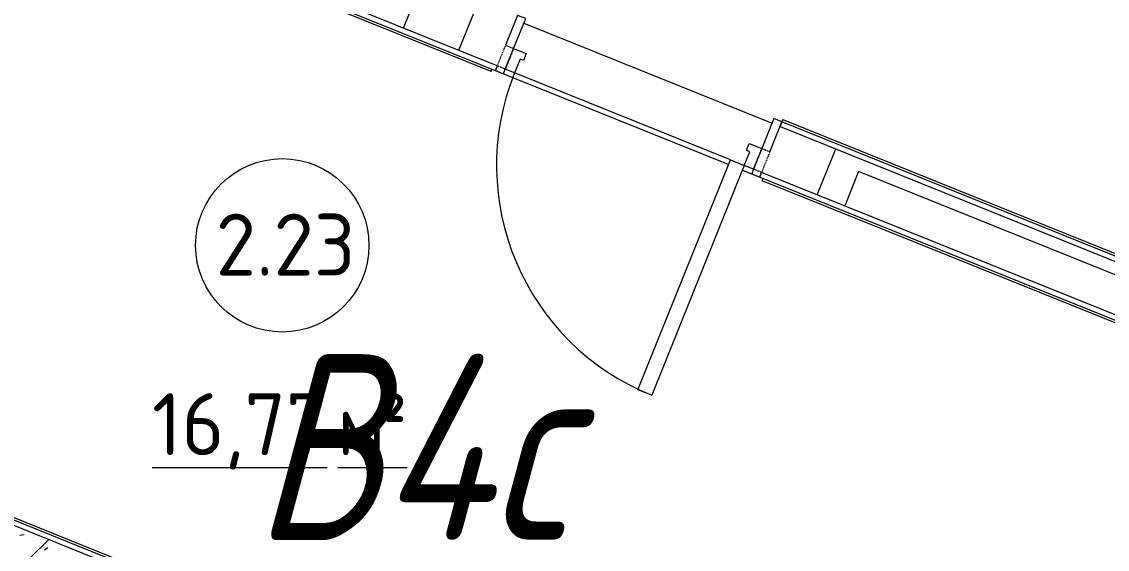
# Model space of a CAD drawing. Header units: millimetres. Extents: x -584918 to 2941280, y 3000189 to 4229862.
# Drawn here: x -439338 to -434957, y 3867799 to 3869929 of the extents above; entities that cross this region are included whole.
import ezdxf

# ---------------------------------------------------------------- set-up
doc = ezdxf.new("R2010")
doc.units = ezdxf.units.MM
doc.linetypes.add('ASVP_Невидимые', pattern=[5, 3, -2])
for name, color, linetype, lineweight in [('Двери', 7, 'Continuous', 0), ('Марки помещений', 7, 'Continuous', 0), ('Обобщенные модели', 7, 'Continuous', 0), ('Перекрытие', 7, 'Continuous', 0), ('Стены внутренние', 7, 'Continuous', 0), ('Стены несущие', 7, 'Continuous', 0), ('Стены отделка', 7, 'Continuous', 0), ('экспертиза ДУ категории', 1, 'Continuous', 0), ('экспертиза условные обозначения', 1, 'Continuous', 0)]:
    doc.layers.add(name, color=color, linetype=linetype, lineweight=lineweight)
doc.styles.add('GOST Common_2', font='', dxfattribs={"height": 500})
doc.styles.add('GOST Common_3', font='', dxfattribs={"width": 0.9, "height": 500})
doc.styles.add('mytext', font='isocpeur.ttf', dxfattribs={"width": 0.8, "oblique": 14.999978})
doc.styles.get('GOST Common_2').set_extended_font_data('GOST Common')
doc.styles.get('GOST Common_3').set_extended_font_data('GOST Common')

# ---------------------------------------------------------------- blocks, each defined once
blk = doc.blocks.new('ASVP_ДверьСтальная_1 полотно - Внутренняя 1000х2000h_полотно_ Г Пр _925 в свету_-7420248-АР Этаж 02')
at = {"layer": 'Двери', "lineweight": 18}
for p, q in [((-500, 1100), (-440, 1100)), ((-500, 100), (-500, 1100)), ((-440, 1100), (-440, 100)), ((-540, 100), (-500, 100)), ((-540, 10), (-540, 100)), ((-440, 100), (-500, 100)), ((-500, 100), (-500, 40)), ((500, 100), (540, 100)), ((500, 40), (500, 100)), ((540, 100), (540, 10)), ((-485, 10), (-540, 10)), ((-500, 40), (-485, 40)), ((-485, 40), (-485, 10)), ((485, 40), (500, 40)), ((485, 10), (485, 40)), ((540, 10), (485, 10))]:
    blk.add_line(p, q, dxfattribs=at)
at = {"layer": 'Двери', "linetype": 'ASVP_Невидимые', "lineweight": 18}
for p, q in [((-575, 100), (-540, 100)), ((-575, 10), (-575, 100)), ((-540, 100), (-540, 10)), ((540, 100), (575, 100)), ((540, 10), (540, 100)), ((575, 100), (575, 10)), ((-540, 10), (-575, 10)), ((575, 10), (540, 10))]:
    blk.add_line(p, q, dxfattribs=at)
at = {"layer": 'Двери'}
blk.add_arc((-500, 100), 1000, 0, 90, dxfattribs=at)
blk = doc.blocks.new('ASVP_ОТКОС_Оштукатуривание дверного откоса - Оштукатуривание дверного откоса-V73-АР Этаж 02')
at = {"layer": 'Обобщенные модели'}
for p, q in [((-575, 130), (-575, 0)), ((-540, 0), (-540, 130)), ((540, 130), (540, 0)), ((575, 0), (575, 130)), ((-575, 0), (-540, 0)), ((540, 0), (575, 0))]:
    blk.add_line(p, q, dxfattribs=at)
blk = doc.blocks.new('ASVP_ОТКОС_Оштукатуривание дверного откоса - Оштукатуривание дверного откоса-V74-АР Этаж 02')
at = {"layer": 'Обобщенные модели'}
for p, q in [((-575, 20), (-575, 0)), ((-575, 0), (-540, 0)), ((-540, 0), (-540, 20)), ((540, 20), (540, 0)), ((540, 0), (575, 0)), ((575, 0), (575, 20))]:
    blk.add_line(p, q, dxfattribs=at)
blk = doc.blocks.new('ASVP_Марка_Помещение_ДваЗначения - Номер Площадь-685795-АР Этаж 02')
at = {"layer": 'Марки помещений'}
blk.add_circle((0, 0), 3.5, dxfattribs=at)

msp = doc.modelspace()

# ---------------------------------------------------------------- hatches: boundary and pattern name
at = {"layer": 'Стены внутренние'}
h = msp.add_hatch(dxfattribs=at)
h.set_pattern_fill('FP_1', color=256, style=0, pattern_type=2)
h.set_pattern_definition([(45, (-445536.98, 3844560.27), (-141.4214, 141.4214), [])])
h.paths.add_polyline_path([(-436413.162, 3866595.613), (-436375.785, 3866688.365), (-441848.146, 3868893.645), (-441885.524, 3868800.893), (-437026.274, 3866842.688)])
h = msp.add_hatch(dxfattribs=at)
h.set_pattern_fill('FP_2', color=256, style=0, pattern_type=2)
h.set_pattern_definition([(50, (-445536.98, 3844560.27), (364.368, -31.8783), [38.1, -419.1]), (355, (-445536.98, 3844560.27), (-70.486, 382.1133), [30.48, -335.28]), (100.451, (-445506.6, 3844557.6), (293.885, 350.2334), [32.38, -356.18]), (46.184, (-445537, 3844661.87), (542.1585, -84.086), [57.15, -628.65]), (96.636, (-445491.8, 3844654.86), (474.805, 494.855), [48.57, -534.27]), (351.184, (-445537, 3844661.87), (474.81, 494.85), [45.72, -502.92]), (21, (-445486.18, 3844636.47), (303.2285, -204.5305), [38.1, -419.1]), (326, (-445486.18, 3844636.47), (123.604, 368.376), [30.48, -335.28]), (71.451, (-445460.9, 3844619.42), (426.834, 163.8427), [32.38, -356.18]), (37.5, (-445536.98, 3844560.27), (6.17665, 169.11015), [16.764, -314.452, 16.764, -323.596, -336.55]), (37.5, (-445536.98, 3844560.27), (6.17665, 169.11015), [-671.576, 16.764, -319.786]), (7.5, (-445536.98, 3844560.27), (133.6389, 200.3615), [16.764, -177.292, 16.764, -306.832, -128.27]), (7.5, (-445536.98, 3844560.27), (133.6389, 200.3615), [-517.652, 16.764, -111.506]), (327.5, (-445650.27, 3844560.27), (271.1818, -11.45836), [16.764, -110.236, 16.764, -379.476, -525.78]), (327.5, (-445650.27, 3844560.27), (271.1818, -11.45836), [-523.24, 16.764, -509.016]), (317.5, (-445701.07, 3844560.27), (296.2585, 50.8528), [16.764, -148.336, 16.764, -246.38, -373.38]), (317.5, (-445701.07, 3844560.27), (296.2585, 50.8528), [-428.244, 16.764, -356.616])])
h.paths.add_polyline_path([(-436413.162, 3866595.613), (-436375.785, 3866688.365), (-441848.146, 3868893.645), (-441885.524, 3868800.893), (-437026.274, 3866842.688)])
at = {"layer": 'экспертиза условные обозначения', "lineweight": -3}
h = msp.add_hatch(dxfattribs=at)
h.set_pattern_fill('GRASS', color=3, scale=24)
h.set_pattern_definition([(90, (-445940.84, 3599179.46), (-431.0523, 431.0523), [114.3, -747.8046]), (45, (-445940.84, 3599179.46), (-431.0523, 431.0523), [114.3, -495.3]), (135, (-445940.84, 3599179.46), (-431.0523, -431.0523), [114.3, -495.3])])
edge = h.paths.add_edge_path()
edge.add_line((-447049.451, 3865658.265), (-446341.145, 3867415.913))
edge.add_line((-446341.145, 3867415.913), (-444564.946, 3866700.132))
edge.add_line((-444564.946, 3866700.132), (-442509.176, 3871801.486))
edge.add_line((-442509.176, 3871801.486), (-441117.898, 3871240.821))
edge.add_line((-441117.898, 3871240.821), (-443173.668, 3866139.467))
edge.add_line((-443173.668, 3866139.467), (-432539.664, 3861854.123))
edge.add_line((-432539.664, 3861854.123), (-433249.838, 3860091.837))
edge.add_line((-433249.838, 3860091.837), (-438544.928, 3862225.679))
edge.add_arc((-438931.415, 3861168.873), 1125.26, 69.911908, 178.139393)
edge.add_line((-440056.082, 3861205.408), (-440056.082, 3859309.598))
edge.add_line((-440056.082, 3859309.598), (-442806.082, 3859309.598))
edge.add_line((-442806.082, 3859309.598), (-442806.082, 3863942.86))
edge.add_line((-442806.082, 3863942.86), (-445766.386, 3865141.209))
edge.add_line((-445766.386, 3865141.209), (-447049.451, 3865658.265))

# ---------------------------------------------------------------- linework, layer by layer
at = {"layer": 'Перекрытие'}
for p, q in [((-437797.38, 3869902.702), (-437722.625, 3870088.206)), ((-437500.021, 3869998.5), (-437574.776, 3869812.996)), ((-437311.643, 3869922.587), (-436309.923, 3869518.908)), ((-436127.846, 3869229.905), (-436053.091, 3869415.409)), ((-435960.478, 3869324.18), (-436016.544, 3869185.052)), ((-434383.696, 3868688.76), (-435960.478, 3869324.18))]:
    msp.add_line(p, q, dxfattribs=at)
at = {"layer": 'Стены внутренние'}
for p, q in [((-437443.988, 3869727.946), (-440915.782, 3871127.027)), ((-437443.988, 3869727.946), (-437440.25, 3869737.221)), ((-436266.247, 3869533.652), (-436269.984, 3869524.376)), ((-436266.247, 3869533.652), (-434381.619, 3868774.175)), ((-436349.516, 3869286.89), (-436345.778, 3869296.165)), ((-434478.801, 3868533.02), (-436349.516, 3869286.89)), ((-441809.107, 3868910.257), (-435372.126, 3866316.25))]:
    msp.add_line(p, q, dxfattribs=at)
at = {"layer": 'Стены несущие'}
msp.add_line((-435355.514, 3866277.211), (-441848.146, 3868893.645), dxfattribs=at)
at = {"layer": 'Стены отделка'}
for p, q in [((-437418.862, 3869750.165), (-440932.394, 3871166.066)), ((-440921.32, 3871140.04), (-436484.906, 3869352.232)), ((-436477.43, 3869370.782), (-437349.298, 3869722.132)), ((-436269.984, 3869524.376), (-436277.46, 3869505.826)), ((-436277.46, 3869505.826), (-434365.007, 3868735.136)), ((-434376.082, 3868761.162), (-436269.984, 3869524.376)), ((-436429.255, 3869329.805), (-434465.788, 3868538.557)), ((-434439.762, 3868549.632), (-436352.215, 3869320.322)), ((-435366.589, 3866303.237), (-441822.12, 3868904.72))]:
    msp.add_line(p, q, dxfattribs=at)

# ---------------------------------------------------------------- block references
at = {"layer": 'Двери', "rotation": 158.0513009164574}
msp.add_blockref('ASVP_ДверьСтальная_1 полотно - Внутренняя 1000х2000h_полотно_ Г Пр _925 в свету_-7420248-АР Этаж 02', (-436848.161, 3869627.996), dxfattribs=at)
at = {"layer": 'Марки помещений', "xscale": 99.99999999999993, "yscale": 99.99999999999993, "zscale": 99.99999999999993}
msp.add_blockref('ASVP_Марка_Помещение_ДваЗначения - Номер Площадь-685795-АР Этаж 02', (-438286.67, 3869025.942), dxfattribs=at)
at = {"layer": 'Обобщенные модели'}
for name, p, rotation in [('ASVP_ОТКОС_Оштукатуривание дверного откоса - Оштукатуривание дверного откоса-V73-АР Этаж 02', (-436803.308, 3869739.298), 158.0513009164574), ('ASVP_ОТКОС_Оштукатуривание дверного откоса - Оштукатуривание дверного откоса-V74-АР Этаж 02', (-436893.014, 3869516.693), 338.0513009164573)]:
    msp.add_blockref(name, p, dxfattribs=dict(at, rotation=rotation))

# ---------------------------------------------------------------- texts
at = {"layer": 'Марки помещений', "char_height": 250, "attachment_point": 1}
for s, insert, width, style in [('2.23', (-438555.327, 3869153.667), 663.79725, 'GOST Common_2'), ('\\L16,77 ', (-438812.263, 3868429.136), 909.11362, 'GOST Common_2'), ('\\L\\fGOST Common|b0|i0|c238|p34|;\\W.9;\\L²', (-437883.576, 3868429.136), 165.94931, 'GOST Common_3'), ('\\L\\fGOST Common|b0|i0|c204|p34|;\\W.9;\\Lм', (-438062.169, 3868429.136), 216.45562, 'GOST Common_2')]:
    msp.add_mtext(s, dxfattribs=dict(at, insert=insert, width=width, style=style))
at = {"layer": 'экспертиза ДУ категории', "lineweight": 50, "insert": (-438405.096, 3868586.304), "char_height": 750, "attachment_point": 1, "style": 'mytext'}
msp.add_mtext_dynamic_manual_height_columns('В4с', width=2459.42723, gutter_width=17359.771, heights=[0], dxfattribs=at)

doc.saveas('drawing.dxf')
